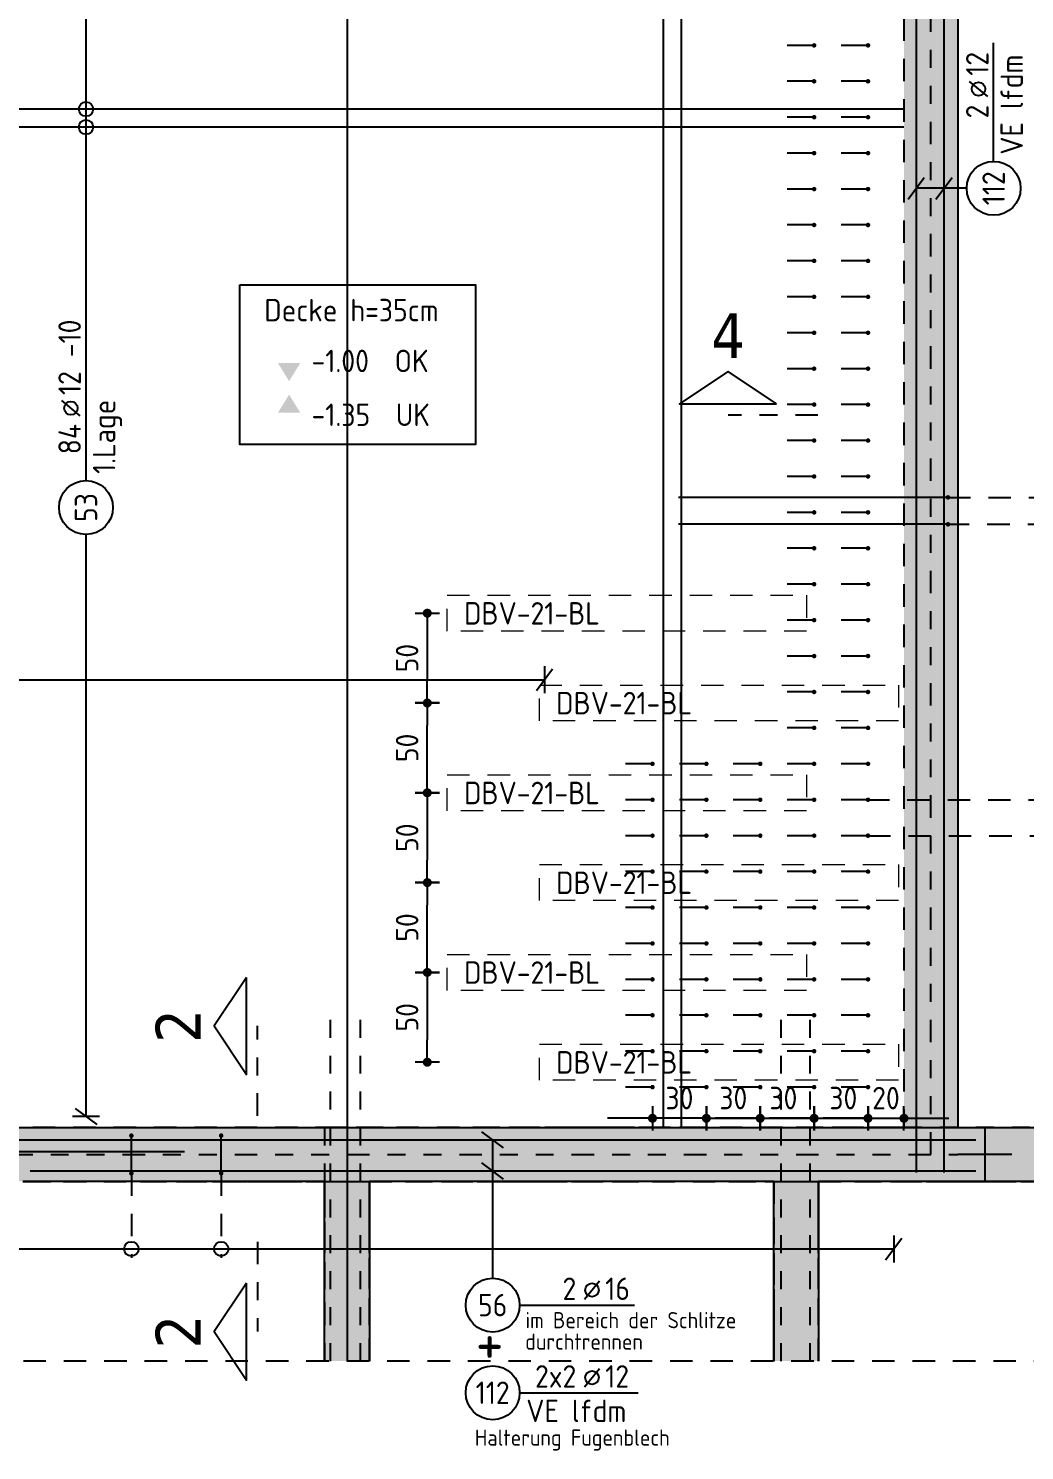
# Model space of a CAD drawing. Extents: x -14 to 117, y -15 to 42.
# Drawn here: x 33.92 to 39.47, y 24.61 to 32.53 of the extents above; entities that cross this region are included whole.
import ezdxf
from ezdxf.enums import TextEntityAlignment as Align

# ---------------------------------------------------------------- set-up
doc = ezdxf.new("R2010")
doc.units = 0
doc.header["$LTSCALE"] = 0.5
for name, pattern in [('AUSGEZOGEN', [1000.01, 1000, 0.01]), ('DIVIDE2', [0.625, 0.25, -0.125, 0, -0.125, 0, -0.125]), ('DOT', [0.175, 0.05, -0.125]), ('HIDDEN', [0.375, 0.25, -0.125]), ('HIDDEN2', [0.187, 0.125, -0.062]), ('PUNKT', [0.175, 0.05, -0.125]), ('STRICHPUNKT2', [0.55, 0.25, -0.125, 0.05, -0.125]), ('VERDECKT', [0.375, 0.25, -0.125])]:
    doc.linetypes.add(name, pattern=pattern)
for name, color, linetype in [('1.UG', 7, 'Continuous'), ('ACHSEN', 7, 'Continuous'), ('AFB', 7, 'Continuous'), ('AFU', 7, 'Continuous'), ('BETON', 7, 'Continuous'), ('Brüstung 1.UG', 7, 'Continuous'), ('grau_mittel', 7, 'Continuous'), ('HILFE', 7, 'Continuous'), ('koten', 7, 'Continuous'), ('MASSE', 7, 'Continuous'), ('OBJEKT', 7, 'Continuous'), ('RND', 7, 'Continuous'), ('SCHNITTE', 7, 'Continuous'), ('TEXT', 7, 'Continuous'), ('TWP_Auflager_Schraff', 7, 'Continuous'), ('VERDECKT', 7, 'Continuous')]:
    doc.layers.add(name, color=color, linetype=linetype)
doc.styles.add('helv', font='tahoma.ttf')
doc.styles.add('txt', font='isocp.shx')
doc.linetypes.add('AFU_50K', pattern='A,0.15,["/",Standard,S=0.2,R=0,X=-0.01,Y=-0.1],0.07,["/",Standard,S=0.2,R=0,X=-0.01,Y=-0.1],0.15', length=0.37)
doc.linetypes.add('AFU_50M', pattern='A,0.45,["/",Standard,S=0.2,R=0,X=-0.01,Y=-0.1],0.07,["/",Standard,S=0.2,R=0,X=-0.01,Y=-0.1],0.45', length=0.97)
doc.dimstyles.new('DOT_I', dxfattribs={"dimscale": 0.5, "dimtxt": 0.25, "dimasz": 0.25, "dimexe": 0.1, "dimexo": 0.3, "dimgap": 0.1, "dimtad": 1, "dimdec": 3, "dimzin": 3, "dimtxsty": 'txt', "dimblk": 'DOT', "dimblk1": 'DOT', "dimblk2": 'DOT', "dimsah": 1, "dimcen": 0.1, "dimse1": 1, "dimse2": 1, "dimazin": 0, "dimtfac": 1, "dimtdec": 4, "dimtix": 1, "dimtmove": 2, "dimatfit": 3, "dimfxl": 0, "dimtvp": 1, "dimtolj": 1, "dimtzin": 0, "dimarcsym": 0})
pattern_1 = [(0, (-75.490723, 408.804964), (0.025, 0.05), [0, -0.05])]

# ---------------------------------------------------------------- blocks, each defined once
blk = doc.blocks.new('okrd_o')
at = {"layer": 'koten', "color": 7, "linetype": 'Continuous'}
blk.add_solid([(-0.125, 0.202), (0.125, 0.202), (0, 0)], dxfattribs=at)
at = {"layer": 'koten', "style": 'txt'}
blk.add_attdef('OKRD', (0.25, 0.1), '', height=0.25, dxfattribs=at)
blk = doc.blocks.new('okrd_u')
at = {"layer": 'koten', "color": 7, "linetype": 'Continuous'}
blk.add_solid([(-0.125, -0.202), (0.125, -0.202), (0, 0)], dxfattribs=at)
at = {"layer": 'koten', "style": 'txt'}
blk.add_attdef('OKRD', (0.25, -0.35), '', height=0.25, dxfattribs=at)
blk = doc.blocks.new('lei_gre')
at = {"layer": 'RND', "color": 7, "linetype": 'Continuous'}
for p, q in [((-0.09, -0.12), (0.09, 0.12)), ((0, 0.15), (0, -0.15))]:
    blk.add_line(p, q, dxfattribs=at)
blk = doc.blocks.new('RND_LEI')
at = {"layer": 'RND', "color": 7, "linetype": 'Continuous'}
blk.add_line((1.022, 0.066), (1.19, 0.27), dxfattribs=at)
for centre, radius in [((0, 0), 0.3), ((1.106, 0.168), 0.075)]:
    blk.add_circle(centre, radius, dxfattribs=at)
at = {"layer": 'RND', "color": 7, "linetype": 'Continuous', "style": 'txt'}
blk.add_attdef('ANZ', text='', height=0.25, dxfattribs=at).set_placement((0.931, 0.057), align=Align.RIGHT)
for tag, p in [('DUM', (1.253, 0.057)), ('ABSTD', (1.674, 0.057)), ('POSTXT', (0.374, -0.327))]:
    blk.add_attdef(tag, p, '', height=0.25, dxfattribs=at)
blk.add_attdef('POSL', text='', height=0.25, dxfattribs=at).set_placement((0, 0), align=Align.MIDDLE)
blk = doc.blocks.new('DOT')
at = {"layer": 'MASSE', "color": 7, "linetype": 'Continuous'}
for p, q in [((0, 0), (-1, 0)), ((0, 0.54), (0, -0.54))]:
    blk.add_line(p, q, dxfattribs=at)
at = {"layer": 'MASSE', "color": 7, "linetype": 'Continuous', "const_width": 0.2}
blk.add_lwpolyline([(-0.1, 0, 1), (0.1, 0, 1)], format="xyb", close=True, dxfattribs=at)
blk = doc.blocks.new('*D58')
at = {"layer": 'Defpoints', "color": 0, "linetype": 'AUSGEZOGEN', "transparency": 16777216}
for p in [(37.3942, 26.4595), (37.3942, 26.4595), (37.6942, 26.4595)]:
    blk.add_point(p, dxfattribs=at)
at = {"layer": 'MASSE', "color": 0, "linetype": 'AUSGEZOGEN', "lineweight": -2, "transparency": 16777216}
for p, q in [((37.2692, 26.4595), (37.1442, 26.4595)), ((37.6942, 26.4595), (37.3942, 26.4595)), ((37.8192, 26.4595), (37.9442, 26.4595))]:
    blk.add_line(p, q, dxfattribs=at)
at = {"layer": 'MASSE', "color": 0, "linetype": 'AUSGEZOGEN', "lineweight": -2, "transparency": 16777216, "xscale": 0.125, "yscale": 0.125, "zscale": 0.125}
blk.add_blockref('DOT', (37.3942, 26.4595), dxfattribs=at)
at = {"layer": 'MASSE', "color": 0, "linetype": 'AUSGEZOGEN', "lineweight": -2, "transparency": 16777216, "xscale": 0.125, "yscale": 0.125, "zscale": 0.125, "rotation": 180}
blk.add_blockref('DOT', (37.6942, 26.4595), dxfattribs=at)
at = {"layer": 'MASSE', "color": 0, "linetype": 'AUSGEZOGEN', "transparency": 16777216, "insert": (37.5442, 26.572), "char_height": 0.125, "attachment_point": 5, "style": 'txt'}
blk.add_mtext('\\A1;30', dxfattribs=at)
blk = doc.blocks.new('*D59')
at = {"layer": 'Defpoints', "color": 0, "linetype": 'AUSGEZOGEN', "transparency": 16777216}
for p in [(37.6942, 26.4595), (37.9942, 26.4595), (37.9942, 26.4595)]:
    blk.add_point(p, dxfattribs=at)
at = {"layer": 'MASSE', "color": 0, "linetype": 'AUSGEZOGEN', "lineweight": -2, "transparency": 16777216}
for p, q in [((37.5692, 26.4595), (37.4442, 26.4595)), ((37.6942, 26.4595), (37.9942, 26.4595)), ((38.1192, 26.4595), (38.2442, 26.4595))]:
    blk.add_line(p, q, dxfattribs=at)
at = {"layer": 'MASSE', "color": 0, "linetype": 'AUSGEZOGEN', "lineweight": -2, "transparency": 16777216, "xscale": 0.125, "yscale": 0.125, "zscale": 0.125}
blk.add_blockref('DOT', (37.6942, 26.4595), dxfattribs=at)
at = {"layer": 'MASSE', "color": 0, "linetype": 'AUSGEZOGEN', "lineweight": -2, "transparency": 16777216, "xscale": 0.125, "yscale": 0.125, "zscale": 0.125, "rotation": 180}
blk.add_blockref('DOT', (37.9942, 26.4595), dxfattribs=at)
at = {"layer": 'MASSE', "color": 0, "linetype": 'AUSGEZOGEN', "transparency": 16777216, "insert": (37.8442, 26.572), "char_height": 0.125, "attachment_point": 5, "style": 'txt'}
blk.add_mtext('\\A1;30', dxfattribs=at)
blk = doc.blocks.new('*D60')
at = {"layer": 'Defpoints', "color": 0, "linetype": 'AUSGEZOGEN', "transparency": 16777216}
for p in [(37.9942, 26.4595), (38.2942, 26.4595), (38.2942, 26.4595)]:
    blk.add_point(p, dxfattribs=at)
at = {"layer": 'MASSE', "color": 0, "linetype": 'AUSGEZOGEN', "lineweight": -2, "transparency": 16777216}
for p, q in [((37.8692, 26.4595), (37.7442, 26.4595)), ((37.9942, 26.4595), (38.2942, 26.4595)), ((38.4192, 26.4595), (38.5442, 26.4595))]:
    blk.add_line(p, q, dxfattribs=at)
at = {"layer": 'MASSE', "color": 0, "linetype": 'AUSGEZOGEN', "lineweight": -2, "transparency": 16777216, "xscale": 0.125, "yscale": 0.125, "zscale": 0.125}
blk.add_blockref('DOT', (37.9942, 26.4595), dxfattribs=at)
at = {"layer": 'MASSE', "color": 0, "linetype": 'AUSGEZOGEN', "lineweight": -2, "transparency": 16777216, "xscale": 0.125, "yscale": 0.125, "zscale": 0.125, "rotation": 180}
blk.add_blockref('DOT', (38.2942, 26.4595), dxfattribs=at)
at = {"layer": 'MASSE', "color": 0, "linetype": 'AUSGEZOGEN', "transparency": 16777216, "insert": (38.1228, 26.572), "char_height": 0.125, "attachment_point": 5, "style": 'txt'}
blk.add_mtext('\\A1;30', dxfattribs=at)
blk = doc.blocks.new('*D61')
at = {"layer": 'Defpoints', "color": 0, "linetype": 'AUSGEZOGEN', "transparency": 16777216}
for p in [(38.2942, 26.4595), (38.5942, 26.4595), (38.5942, 26.4595)]:
    blk.add_point(p, dxfattribs=at)
at = {"layer": 'MASSE', "color": 0, "linetype": 'AUSGEZOGEN', "lineweight": -2, "transparency": 16777216}
for p, q in [((38.1692, 26.4595), (38.0442, 26.4595)), ((38.2942, 26.4595), (38.5942, 26.4595)), ((38.7192, 26.4595), (38.8442, 26.4595))]:
    blk.add_line(p, q, dxfattribs=at)
at = {"layer": 'MASSE', "color": 0, "linetype": 'AUSGEZOGEN', "lineweight": -2, "transparency": 16777216, "xscale": 0.125, "yscale": 0.125, "zscale": 0.125}
blk.add_blockref('DOT', (38.2942, 26.4595), dxfattribs=at)
at = {"layer": 'MASSE', "color": 0, "linetype": 'AUSGEZOGEN', "lineweight": -2, "transparency": 16777216, "xscale": 0.125, "yscale": 0.125, "zscale": 0.125, "rotation": 180}
blk.add_blockref('DOT', (38.5942, 26.4595), dxfattribs=at)
at = {"layer": 'MASSE', "color": 0, "linetype": 'AUSGEZOGEN', "transparency": 16777216, "insert": (38.4566, 26.572), "char_height": 0.125, "attachment_point": 5, "style": 'txt'}
blk.add_mtext('\\A1;30', dxfattribs=at)
blk = doc.blocks.new('*D62')
at = {"layer": 'Defpoints', "color": 0, "linetype": 'AUSGEZOGEN', "transparency": 16777216}
for p in [(38.5942, 26.4595), (38.7942, 26.4595), (38.7942, 26.4595)]:
    blk.add_point(p, dxfattribs=at)
at = {"layer": 'MASSE', "color": 0, "linetype": 'AUSGEZOGEN', "lineweight": -2, "transparency": 16777216}
for p, q in [((38.4692, 26.4595), (38.3442, 26.4595)), ((38.5942, 26.4595), (38.7942, 26.4595)), ((38.9192, 26.4595), (39.0442, 26.4595))]:
    blk.add_line(p, q, dxfattribs=at)
at = {"layer": 'MASSE', "color": 0, "linetype": 'AUSGEZOGEN', "lineweight": -2, "transparency": 16777216, "xscale": 0.125, "yscale": 0.125, "zscale": 0.125}
blk.add_blockref('DOT', (38.5942, 26.4595), dxfattribs=at)
at = {"layer": 'MASSE', "color": 0, "linetype": 'AUSGEZOGEN', "lineweight": -2, "transparency": 16777216, "xscale": 0.125, "yscale": 0.125, "zscale": 0.125, "rotation": 180}
blk.add_blockref('DOT', (38.7942, 26.4595), dxfattribs=at)
at = {"layer": 'MASSE', "color": 0, "linetype": 'AUSGEZOGEN', "transparency": 16777216, "insert": (38.6942, 26.572), "char_height": 0.125, "attachment_point": 5, "style": 'txt'}
blk.add_mtext('\\A1;20', dxfattribs=at)
blk = doc.blocks.new('SCHN-1')
at = {"layer": 'SCHNITTE', "color": 5, "linetype": 'Continuous'}
blk.add_lwpolyline([(0.54, 0.125), (0, 0.485), (-0.54, 0.125)], close=True, dxfattribs=at)
at = {"layer": 'SCHNITTE', "color": 6, "linetype": 'Continuous', "style": 'helv'}
blk.add_attdef('SCHN-1', text='', height=0.5, dxfattribs=at).set_placement((0, 0.635), align=Align.CENTER)
blk = doc.blocks.new('*D84')
at = {"layer": 'Defpoints', "color": 0, "linetype": 'AUSGEZOGEN', "transparency": 16777216}
for p in [(36.1407, 28.7718), (36.1407, 28.7718), (36.1407, 28.2718)]:
    blk.add_point(p, dxfattribs=at)
at = {"layer": 'MASSE', "color": 0, "linetype": 'AUSGEZOGEN', "lineweight": -2, "transparency": 16777216}
blk.add_line((36.1407, 28.3968), (36.1407, 28.6468), dxfattribs=at)
at = {"layer": 'MASSE', "color": 0, "linetype": 'AUSGEZOGEN', "lineweight": -2, "transparency": 16777216, "xscale": 0.125, "yscale": 0.125, "zscale": 0.125}
for p, rotation in [((36.1407, 28.7718), 90), ((36.1407, 28.2718), 270)]:
    blk.add_blockref('DOT', p, dxfattribs=dict(at, rotation=rotation))
at = {"layer": 'MASSE', "color": 0, "linetype": 'AUSGEZOGEN', "transparency": 16777216, "insert": (36.0282, 28.5218), "char_height": 0.125, "attachment_point": 5, "rotation": 90, "style": 'txt'}
blk.add_mtext('\\A1;50', dxfattribs=at)
blk = doc.blocks.new('*D85')
at = {"layer": 'Defpoints', "color": 0, "linetype": 'AUSGEZOGEN', "transparency": 16777216}
for p in [(36.1407, 28.2718), (36.1407, 27.7718), (36.1407, 27.7718)]:
    blk.add_point(p, dxfattribs=at)
at = {"layer": 'MASSE', "color": 0, "linetype": 'AUSGEZOGEN', "lineweight": -2, "transparency": 16777216}
blk.add_line((36.1407, 28.1468), (36.1407, 27.8968), dxfattribs=at)
at = {"layer": 'MASSE', "color": 0, "linetype": 'AUSGEZOGEN', "lineweight": -2, "transparency": 16777216, "xscale": 0.125, "yscale": 0.125, "zscale": 0.125}
for p, rotation in [((36.1407, 28.2718), 90), ((36.1407, 27.7718), 270)]:
    blk.add_blockref('DOT', p, dxfattribs=dict(at, rotation=rotation))
at = {"layer": 'MASSE', "color": 0, "linetype": 'AUSGEZOGEN', "transparency": 16777216, "insert": (36.0282, 28.0218), "char_height": 0.125, "attachment_point": 5, "rotation": 90, "style": 'txt'}
blk.add_mtext('\\A1;50', dxfattribs=at)
blk = doc.blocks.new('*D86')
at = {"layer": 'Defpoints', "color": 0, "linetype": 'AUSGEZOGEN', "transparency": 16777216}
for p in [(36.1407, 29.2718), (36.1407, 28.7718), (36.1407, 28.7718)]:
    blk.add_point(p, dxfattribs=at)
at = {"layer": 'MASSE', "color": 0, "linetype": 'AUSGEZOGEN', "lineweight": -2, "transparency": 16777216}
blk.add_line((36.1407, 29.1468), (36.1407, 28.8968), dxfattribs=at)
at = {"layer": 'MASSE', "color": 0, "linetype": 'AUSGEZOGEN', "lineweight": -2, "transparency": 16777216, "xscale": 0.125, "yscale": 0.125, "zscale": 0.125}
for p, rotation in [((36.1407, 29.2718), 90), ((36.1407, 28.7718), 270)]:
    blk.add_blockref('DOT', p, dxfattribs=dict(at, rotation=rotation))
at = {"layer": 'MASSE', "color": 0, "linetype": 'AUSGEZOGEN', "transparency": 16777216, "insert": (36.0282, 29.0218), "char_height": 0.125, "attachment_point": 5, "rotation": 90, "style": 'txt'}
blk.add_mtext('\\A1;50', dxfattribs=at)
blk = doc.blocks.new('*D87')
at = {"layer": 'Defpoints', "color": 0, "linetype": 'AUSGEZOGEN', "transparency": 16777216}
for p in [(36.1407, 27.7718), (36.1407, 27.7718), (36.1407, 27.2718)]:
    blk.add_point(p, dxfattribs=at)
at = {"layer": 'MASSE', "color": 0, "linetype": 'AUSGEZOGEN', "lineweight": -2, "transparency": 16777216}
blk.add_line((36.1407, 27.3968), (36.1407, 27.6468), dxfattribs=at)
at = {"layer": 'MASSE', "color": 0, "linetype": 'AUSGEZOGEN', "lineweight": -2, "transparency": 16777216, "xscale": 0.125, "yscale": 0.125, "zscale": 0.125}
for p, rotation in [((36.1407, 27.7718), 90), ((36.1407, 27.2718), 270)]:
    blk.add_blockref('DOT', p, dxfattribs=dict(at, rotation=rotation))
at = {"layer": 'MASSE', "color": 0, "linetype": 'AUSGEZOGEN', "transparency": 16777216, "insert": (36.0282, 27.5218), "char_height": 0.125, "attachment_point": 5, "rotation": 90, "style": 'txt'}
blk.add_mtext('\\A1;50', dxfattribs=at)
blk = doc.blocks.new('*D88')
at = {"layer": 'Defpoints', "color": 0, "linetype": 'AUSGEZOGEN', "transparency": 16777216}
for p in [(36.1407, 27.2718), (36.1407, 26.7718), (36.1407, 26.7718)]:
    blk.add_point(p, dxfattribs=at)
at = {"layer": 'MASSE', "color": 0, "linetype": 'AUSGEZOGEN', "lineweight": -2, "transparency": 16777216}
blk.add_line((36.1407, 27.1468), (36.1407, 26.8968), dxfattribs=at)
at = {"layer": 'MASSE', "color": 0, "linetype": 'AUSGEZOGEN', "lineweight": -2, "transparency": 16777216, "xscale": 0.125, "yscale": 0.125, "zscale": 0.125}
for p, rotation in [((36.1407, 27.2718), 90), ((36.1407, 26.7718), 270)]:
    blk.add_blockref('DOT', p, dxfattribs=dict(at, rotation=rotation))
at = {"layer": 'MASSE', "color": 0, "linetype": 'AUSGEZOGEN', "transparency": 16777216, "insert": (36.0282, 27.0218), "char_height": 0.125, "attachment_point": 5, "rotation": 90, "style": 'txt'}
blk.add_mtext('\\A1;50', dxfattribs=at)

msp = doc.modelspace()

# ---------------------------------------------------------------- hatches: boundary and pattern name
at = {"layer": '1.UG', "linetype": 'DOT'}
h = msp.add_hatch(dxfattribs=at)
h.set_pattern_fill('DOTS', scale=0.8, double=1)
h.set_pattern_definition(pattern_1)
h.paths.add_polyline_path([(13.3442, 26.4081), (13.0442, 26.4081), (13.0442, 26.1081), (13.3442, 26.1081)])
h.paths.add_polyline_path([(20.5442, 26.1081), (20.8442, 26.1081), (20.8442, 26.4081), (20.5442, 26.4081)])
h.paths.add_polyline_path([(28.3442, 26.4081), (28.0442, 26.4081), (28.0442, 26.1081), (28.3442, 26.1081)])
h.paths.add_polyline_path([(9.3192, 25.1081), (9.5692, 25.1081), (9.5692, 26.4081), (3.1692, 26.4081), (3.1692, 25.1081), (3.3292, 25.1081), (3.3292, 26.1081), (6.8192, 26.1081), (6.8192, 25.1081), (7.0692, 25.1081), (7.0692, 26.1081), (9.3192, 26.1081)])
h.paths.add_polyline_path([(41.7942, 25.1081), (42.0942, 25.1081), (42.0942, 26.4081), (35.5692, 26.4081), (35.5692, 25.1081), (35.8192, 25.1081), (35.8192, 26.1081), (38.0692, 26.1081), (38.0692, 25.1081), (38.3192, 25.1081), (38.3192, 26.1081), (41.7942, 26.1081)])
at = {"layer": 'Brüstung 1.UG', "linetype": 'DOT'}
h = msp.add_hatch(dxfattribs=at)
h.set_pattern_fill('DOTS', color=102, scale=0.8, double=1)
h.set_pattern_definition(pattern_1)
h.paths.add_polyline_path([(13.0442, 26.1081), (13.0442, 26.4081), (9.5692, 26.4081), (9.5692, 26.1081)])
h.paths.add_polyline_path([(20.5442, 26.1081), (20.5442, 26.4081), (13.3442, 26.4081), (13.3442, 26.1081)])
h.paths.add_polyline_path([(28.0442, 26.1081), (28.0442, 26.4081), (20.8442, 26.4081), (20.8442, 26.1081)])
h.paths.add_polyline_path([(35.5692, 26.1081), (35.5692, 26.4081), (28.3442, 26.4081), (28.3442, 26.1081)])
at = {"layer": 'grau_mittel'}
h = msp.add_hatch(color=61, dxfattribs=at)
h.paths.add_polyline_path([(8.6342, 35.1331), (8.6342, 34.8331), (9.2942, 34.8331), (9.2942, 31.6231), (9.5942, 31.6231), (9.5942, 34.8331), (11.8542, 34.8331), (11.8542, 27.6931), (12.1042, 27.6931), (12.1042, 34.8331), (12.3442, 34.8331), (12.3442, 35.1331)], flags=17)
h.paths.add_polyline_path([(7.0692, 32.8181), (7.0692, 32.9131), (6.8192, 32.9131), (6.8192, 32.8181)], flags=17)
h.paths.add_polyline_path([(7.0692, 31.6831), (6.8192, 31.6831), (6.8192, 30.3181), (7.0692, 30.3181)], flags=17)
h.paths.add_polyline_path([(7.0692, 28.6131), (6.8192, 28.6131), (6.8192, 28.2181), (7.0692, 28.2181)], flags=17)
h.paths.add_polyline_path([(7.0692, 27.0081), (7.0692, 27.0831), (6.8192, 27.0831), (6.8192, 27.0081)], flags=17)
h.paths.add_polyline_path([(9.5942, 29.3931), (9.2942, 29.3931), (9.2942, 27.6931), (9.5942, 27.6931)], flags=16)
h.paths.add_polyline_path([(9.2942, 29.7931), (9.5942, 29.7931), (9.5942, 30.4881), (9.2942, 30.4881)], flags=16)
h.paths.add_polyline_path([(19.2642, 30.3081), (19.2642, 30.0081), (20.5242, 30.0081), (20.5242, 30.3081)], flags=17)
h.paths.add_polyline_path([(25.5442, 29.7081), (25.5442, 29.6131), (25.8442, 29.6131), (25.8442, 29.7081)], flags=17)
h.paths.add_polyline_path([(25.8442, 28.4781), (25.5442, 28.4781), (25.5442, 28.1681), (24.9692, 28.1681), (24.9692, 27.8681), (25.8442, 27.8681)], flags=17)
h.paths.add_polyline_path([(28.0692, 27.9931), (28.3192, 27.9931), (28.3192, 32.2081), (30.2692, 32.2081), (30.2692, 32.4581), (28.0692, 32.4581)], flags=17)
h.paths.add_polyline_path([(30.5692, 31.7581), (30.8192, 31.7581), (30.8192, 32.4581), (30.4692, 32.4581), (30.4692, 32.2081), (30.5692, 32.2081)], flags=17)
h.paths.add_polyline_path([(25.8442, 36.5531), (25.5942, 36.5531), (25.5942, 35.7331), (25.8442, 35.7331)], flags=17)
h.paths.add_polyline_path([(28.0692, 36.8581), (28.3192, 36.8581), (28.3192, 37.3081), (28.0692, 37.3081)], flags=17)
h.paths.add_polyline_path([(37.1442, 36.5181), (38.7942, 36.5181), (38.7942, 37.9081), (37.1442, 37.9081)], flags=16)
h.paths.add_polyline_path([(38.7942, 35.1331), (38.7942, 36.5181), (37.1442, 36.5181), (37.1442, 35.1331)], flags=16)
h.paths.add_polyline_path([(25.5442, 25.1081), (25.8442, 25.1081), (25.8442, 27.6681), (25.5442, 27.6681), (25.5442, 26.4081), (23.8092, 26.4081), (23.8092, 27.8681), (23.9592, 27.8681), (23.9592, 28.1681), (23.5092, 28.1681), (23.5092, 26.4081), (16.7942, 26.4081), (16.7942, 26.6531), (16.4942, 26.6531), (16.4942, 26.4081), (12.1042, 26.4081), (12.1042, 26.5581), (11.8542, 26.5581), (11.8542, 26.4081), (9.5942, 26.4081), (9.5942, 26.5581), (9.2942, 26.5581), (9.2942, 25.1081), (9.5942, 25.1081), (9.5942, 26.1081), (20.5692, 26.1081), (20.5692, 25.1081), (20.8192, 25.1081), (20.8192, 26.1081), (25.5442, 26.1081)], flags=17)
h.paths.add_polyline_path([(41.7942, 25.1081), (42.0942, 25.1081), (42.0942, 26.4081), (39.0942, 26.4081), (39.0942, 38.2081), (20.9142, 38.2081), (20.9142, 35.1331), (14.3742, 35.1331), (14.3742, 36.7931), (6.3042, 36.7931), (6.3042, 34.1931), (3.0942, 34.1931), (3.0942, 25.1081), (3.3942, 25.1081), (3.3942, 26.1081), (6.8192, 26.1081), (6.8192, 25.1081), (7.0692, 25.1081), (7.0692, 26.4081), (3.3942, 26.4081), (3.3942, 33.8931), (6.8192, 33.8931), (6.8192, 33.5831), (7.0692, 33.5831), (7.0692, 34.8331), (7.7342, 34.8331), (7.7342, 35.1331), (6.6042, 35.1331), (6.6042, 36.4931), (14.0742, 36.4931), (14.0742, 35.1331), (13.7442, 35.1331), (13.7442, 34.8331), (16.4942, 34.8331), (16.4942, 28.6631), (16.7942, 28.6631), (16.7942, 30.0081), (17.2542, 30.0081), (17.2542, 30.3081), (16.7442, 30.3081), (16.7442, 34.8331), (23.0442, 34.8331), (23.0442, 30.3081), (22.5342, 30.3081), (22.5342, 30.0081), (23.4892, 30.0081), (23.4892, 30.3081), (23.2942, 30.3081), (23.2942, 34.8331), (25.5942, 34.8331), (25.5942, 30.3081), (24.4992, 30.3081), (24.4992, 30.0081), (25.5442, 30.0081), (25.5442, 29.9081), (25.8442, 29.9081), (25.8442, 35.1331), (21.2142, 35.1331), (21.2142, 37.9081), (25.5942, 37.9081), (25.5942, 37.6881), (25.8442, 37.6881), (25.8442, 37.9081), (36.8442, 37.9081), (36.8442, 35.1331), (28.3192, 35.1331), (28.3192, 35.7231), (28.0692, 35.7231), (28.0692, 34.8331), (30.5692, 34.8331), (30.5692, 34.6481), (30.8192, 34.6481), (30.8192, 34.8331), (38.7942, 34.8331), (38.7942, 26.4081), (30.8192, 26.4081), (30.8192, 31.5581), (30.5692, 31.5581), (30.5692, 26.4081), (28.3192, 26.4081), (28.3192, 26.8581), (28.0692, 26.8581), (28.0692, 25.1081), (28.3192, 25.1081), (28.3192, 26.1081), (29.9992, 26.1081), (29.9992, 26.2081), (30.1992, 26.2081), (30.1992, 26.1081), (33.6892, 26.1081), (33.6892, 26.2081), (33.8892, 26.2081), (33.8892, 26.1081), (35.5692, 26.1081), (35.5692, 25.1081), (35.8192, 25.1081), (35.8192, 26.1081), (38.0692, 26.1081), (38.0692, 25.1081), (38.3192, 25.1081), (38.3192, 26.1081), (41.7942, 26.1081)])

# ---------------------------------------------------------------- linework, layer by layer
at = {"layer": '1.UG', "color": 7, "linetype": 'PUNKT', "lineweight": -2}
for points in [[(42.0942, 25.1081), (42.0942, 26.4081), (35.5692, 26.4081), (35.5692, 25.1081)], [(35.8192, 25.1081), (35.8192, 26.1081), (38.0692, 26.1081), (38.0692, 25.1081)], [(38.3192, 25.1081), (38.3192, 26.1081), (41.7942, 26.1081), (41.7942, 25.1081)]]:
    msp.add_lwpolyline(points, dxfattribs=at)
at = {"layer": 'ACHSEN', "color": 140, "linetype": 'AUSGEZOGEN'}
for p, q in [((35.6942, 40.2083), (35.6942, 25.1081)), ((1.3942, 26.4081), (43.8442, 26.4081))]:
    msp.add_line(p, q, dxfattribs=at)
at = {"layer": 'AFB', "color": 1, "linetype": 'DIVIDE2'}
for p, q in [((38.9442, 26.2581), (38.9442, 38.0581)), ((25.6942, 26.2581), (39.0942, 26.2581))]:
    msp.add_line(p, q, dxfattribs=at)
at = {"layer": 'AFB', "color": 1, "linetype": 'AUSGEZOGEN'}
msp.add_line((39.3942, 26.2581), (39.0942, 26.2581), dxfattribs=at)
at = {"layer": 'AFU', "color": 8, "linetype": 'AFU_50M'}
msp.add_line((39.2442, 26.4081), (39.2442, 26.1081), dxfattribs=at)
at = {"layer": 'AFU', "color": 8, "linetype": 'AFU_50K'}
for p, q in [((35.5692, 26.1081), (35.8192, 26.1081)), ((38.0692, 26.1081), (38.3192, 26.1081))]:
    msp.add_line(p, q, dxfattribs=at)
at = {"layer": 'BETON', "color": 6, "linetype": 'AUSGEZOGEN'}
for p, q in [((39.0942, 38.2081), (39.0942, 26.4081)), ((39.0942, 26.4081), (42.0942, 26.4081)), ((35.5692, 26.1081), (33.8892, 26.1081)), ((35.5692, 25.1081), (35.5692, 26.1081)), ((38.0692, 26.1081), (35.8192, 26.1081)), ((35.8192, 26.1081), (35.8192, 25.1081)), ((38.0692, 25.1081), (38.0692, 26.1081)), ((41.7942, 26.1081), (38.3192, 26.1081)), ((38.3192, 26.1081), (38.3192, 25.1081))]:
    msp.add_line(p, q, dxfattribs=at)
at = {"layer": 'Brüstung 1.UG', "color": 102, "linetype": 'DOT'}
for p, q in [((28.3442, 26.4081), (35.5692, 26.4081)), ((28.3442, 26.1081), (35.5692, 26.1081))]:
    msp.add_line(p, q, dxfattribs=at)
at = {"layer": 'HILFE', "color": 102, "linetype": 'HIDDEN'}
msp.add_line((43.4673, 25.1081), (2.2442, 25.1081), dxfattribs=at)
at = {"layer": 'OBJEKT', "color": 7, "linetype": 'HIDDEN2'}
msp.add_line((25.5442, 26.4081), (39.0942, 26.4081), dxfattribs=at)
at = {"layer": 'OBJEKT', "color": 1, "linetype": 'AUSGEZOGEN'}
msp.add_lwpolyline([(35.0972, 31.0999), (36.409, 31.0999), (36.409, 30.2107), (35.0972, 30.2107)], close=True, dxfattribs=at)
at = {"layer": 'RND', "color": 7, "linetype": 'AUSGEZOGEN'}
for p, q in [((34.2406, 34.7862), (34.2406, 30.0101)), ((39.2935, 31.7874), (39.2935, 32.4474)), ((34.2406, 29.7101), (34.2406, 26.4695)), ((32.8895, 28.9013), (36.7931, 28.9013)), ((30.9858, 25.7323), (38.7372, 25.7323)), ((36.6547, 25.4195), (37.2947, 25.4195)), ((36.6547, 24.9315), (37.3147, 24.9315))]:
    msp.add_line(p, q, dxfattribs=at)
at = {"layer": 'RND', "color": 102, "linetype": 'AUSGEZOGEN'}
for p, q in [((39.1435, 31.6374), (38.8624, 31.6374)), ((36.5047, 25.5695), (36.5047, 26.3395))]:
    msp.add_line(p, q, dxfattribs=at)
at = {"layer": 'RND', "color": 102, "linetype": 'VERDECKT'}
for p, q in [((39.0392, 29.9166), (40.6434, 29.9166)), ((39.033, 29.7666), (40.6434, 29.7666)), ((38.588, 28.2331), (41.0207, 28.2331)), ((38.5942, 28.0331), (41.0207, 28.0331)), ((34.4934, 26.1531), (34.4934, 25.6823)), ((34.9934, 26.1531), (34.9934, 25.6823))]:
    msp.add_line(p, q, dxfattribs=at)
at = {"layer": 'RND', "color": 1, "linetype": 'AUSGEZOGEN'}
for points in [[(38.8624, 38.1581), (38.8624, 26.1581)], [(39.0171, 38.1581), (39.0171, 26.1581)], [(37.4544, 34.8081), (37.4544, 26.4081)], [(37.5544, 34.8081), (37.5544, 26.4081)], [(38.2942, 32.4331), (38.1442, 32.4331)], [(38.5942, 32.4331), (38.4442, 32.4331)], [(38.2942, 32.2331), (38.1442, 32.2331)], [(38.5942, 32.2331), (38.4442, 32.2331)], [(38.7942, 32.0784), (31.7942, 32.0784)], [(38.2942, 32.0331), (38.1442, 32.0331)], [(38.5942, 32.0331), (38.4442, 32.0331)], [(38.7942, 31.9784), (31.7942, 31.9784)], [(38.2942, 31.8331), (38.1442, 31.8331)], [(38.5942, 31.8331), (38.4442, 31.8331)], [(38.2942, 31.6331), (38.1442, 31.6331)], [(38.5942, 31.6331), (38.4442, 31.6331)], [(38.2942, 31.4331), (38.1442, 31.4331)], [(38.5942, 31.4331), (38.4442, 31.4331)], [(38.2942, 31.2331), (38.1442, 31.2331)], [(38.5942, 31.2331), (38.4442, 31.2331)], [(38.2942, 31.0331), (38.1442, 31.0331)], [(38.5942, 31.0331), (38.4442, 31.0331)], [(38.2942, 30.8331), (38.1442, 30.8331)], [(38.5942, 30.8331), (38.4442, 30.8331)], [(38.2942, 30.6331), (38.1442, 30.6331)], [(38.5942, 30.6331), (38.4442, 30.6331)], [(38.2942, 30.4331), (38.1442, 30.4331)], [(38.5942, 30.4331), (38.4442, 30.4331)], [(38.2942, 30.2331), (38.1442, 30.2331)], [(38.5942, 30.2331), (38.4442, 30.2331)], [(38.2942, 30.0331), (38.1442, 30.0331)], [(38.5942, 30.0331), (38.4442, 30.0331)], [(39.0392, 29.9166), (37.5392, 29.9166)], [(38.2942, 29.8331), (38.1442, 29.8331)], [(38.5942, 29.8331), (38.4442, 29.8331)], [(39.0392, 29.7666), (37.5392, 29.7666)], [(38.2942, 29.6331), (38.1442, 29.6331)], [(38.5942, 29.6331), (38.4442, 29.6331)], [(38.2942, 29.4331), (38.1442, 29.4331)], [(38.5942, 29.4331), (38.4442, 29.4331)], [(38.2942, 29.2331), (38.1442, 29.2331)], [(38.5942, 29.2331), (38.4442, 29.2331)], [(38.2942, 29.0331), (38.1442, 29.0331)], [(38.5942, 29.0331), (38.4442, 29.0331)], [(38.2942, 28.8331), (38.1442, 28.8331)], [(38.5942, 28.8331), (38.4442, 28.8331)], [(38.2942, 28.6331), (38.1442, 28.6331)], [(38.5942, 28.6331), (38.4442, 28.6331)], [(37.3942, 28.4331), (37.2442, 28.4331)], [(37.6942, 28.4331), (37.5442, 28.4331)], [(37.9942, 28.4331), (37.8442, 28.4331)], [(38.2942, 28.4331), (38.1442, 28.4331)], [(38.5942, 28.4331), (38.4442, 28.4331)], [(37.3942, 28.2331), (37.2442, 28.2331)], [(37.6942, 28.2331), (37.5442, 28.2331)], [(37.9942, 28.2331), (37.8442, 28.2331)], [(38.2942, 28.2331), (38.1442, 28.2331)], [(38.5942, 28.2331), (38.4442, 28.2331)], [(37.3942, 28.0331), (37.2442, 28.0331)], [(37.6942, 28.0331), (37.5442, 28.0331)], [(37.9942, 28.0331), (37.8442, 28.0331)], [(38.2942, 28.0331), (38.1442, 28.0331)], [(38.5942, 28.0331), (38.4442, 28.0331)], [(37.3942, 27.8331), (37.2442, 27.8331)], [(37.6942, 27.8331), (37.5442, 27.8331)], [(37.9942, 27.8331), (37.8442, 27.8331)], [(38.2942, 27.8331), (38.1442, 27.8331)], [(38.5942, 27.8331), (38.4442, 27.8331)], [(37.3942, 27.6331), (37.2442, 27.6331)], [(37.6942, 27.6331), (37.5442, 27.6331)], [(37.9942, 27.6331), (37.8442, 27.6331)], [(38.2942, 27.6331), (38.1442, 27.6331)], [(38.5942, 27.6331), (38.4442, 27.6331)], [(37.3942, 27.4331), (37.2442, 27.4331)], [(37.6942, 27.4331), (37.5442, 27.4331)], [(37.9942, 27.4331), (37.8442, 27.4331)], [(38.2942, 27.4331), (38.1442, 27.4331)], [(38.5942, 27.4331), (38.4442, 27.4331)], [(37.3942, 27.2331), (37.2442, 27.2331)], [(37.6942, 27.2331), (37.5442, 27.2331)], [(37.9942, 27.2331), (37.8442, 27.2331)], [(38.2942, 27.2331), (38.1442, 27.2331)], [(38.5942, 27.2331), (38.4442, 27.2331)], [(37.3942, 27.0331), (37.2442, 27.0331)], [(37.6942, 27.0331), (37.5442, 27.0331)], [(37.9942, 27.0331), (37.8442, 27.0331)], [(38.2942, 27.0331), (38.1442, 27.0331)], [(38.5942, 27.0331), (38.4442, 27.0331)], [(37.3942, 26.8331), (37.2442, 26.8331)], [(37.6942, 26.8331), (37.5442, 26.8331)], [(37.9942, 26.8331), (37.8442, 26.8331)], [(38.2942, 26.8331), (38.1442, 26.8331)], [(38.5942, 26.8331), (38.4442, 26.8331)], [(37.3942, 26.6331), (37.2442, 26.6331)], [(37.6942, 26.6331), (37.5442, 26.6331)], [(37.9942, 26.6331), (37.8442, 26.6331)], [(38.2942, 26.6331), (38.1442, 26.6331)], [(38.5942, 26.6331), (38.4442, 26.6331)], [(25.5942, 26.3395), (39.1942, 26.3395)], [(34.4934, 26.1531), (34.4934, 26.3631)], [(34.9934, 26.1531), (34.9934, 26.3631)], [(32.7892, 26.275), (34.7892, 26.275)], [(33.9292, 26.1664), (39.1942, 26.1664)]]:
    msp.add_lwpolyline(points, dxfattribs=at)
at = {"layer": 'RND', "color": 7, "linetype": 'AUSGEZOGEN', "const_width": 0.0125}
for points in [[(38.3005, 32.4331, 1), (38.288, 32.4331, 1)], [(38.6005, 32.4331, 1), (38.588, 32.4331, 1)], [(38.3005, 32.2331, 1), (38.288, 32.2331, 1)], [(38.6005, 32.2331, 1), (38.588, 32.2331, 1)], [(38.3005, 32.0331, 1), (38.288, 32.0331, 1)], [(38.6005, 32.0331, 1), (38.588, 32.0331, 1)], [(38.3005, 31.8331, 1), (38.288, 31.8331, 1)], [(38.6005, 31.8331, 1), (38.588, 31.8331, 1)], [(38.3005, 31.6331, 1), (38.288, 31.6331, 1)], [(38.6005, 31.6331, 1), (38.588, 31.6331, 1)], [(38.3005, 31.4331, 1), (38.288, 31.4331, 1)], [(38.6005, 31.4331, 1), (38.588, 31.4331, 1)], [(38.3005, 31.2331, 1), (38.288, 31.2331, 1)], [(38.6005, 31.2331, 1), (38.588, 31.2331, 1)], [(38.3005, 31.0331, 1), (38.288, 31.0331, 1)], [(38.6005, 31.0331, 1), (38.588, 31.0331, 1)], [(38.3005, 30.8331, 1), (38.288, 30.8331, 1)], [(38.6005, 30.8331, 1), (38.588, 30.8331, 1)], [(38.3005, 30.6331, 1), (38.288, 30.6331, 1)], [(38.6005, 30.6331, 1), (38.588, 30.6331, 1)], [(38.3005, 30.4331, 1), (38.288, 30.4331, 1)], [(38.6005, 30.4331, 1), (38.588, 30.4331, 1)], [(38.3005, 30.2331, 1), (38.288, 30.2331, 1)], [(38.6005, 30.2331, 1), (38.588, 30.2331, 1)], [(38.3005, 30.0331, 1), (38.288, 30.0331, 1)], [(38.6005, 30.0331, 1), (38.588, 30.0331, 1)], [(39.0455, 29.9166, 1), (39.033, 29.9166, 1)], [(38.3005, 29.8331, 1), (38.288, 29.8331, 1)], [(38.6005, 29.8331, 1), (38.588, 29.8331, 1)], [(39.0455, 29.7666, 1), (39.033, 29.7666, 1)], [(38.3005, 29.6331, 1), (38.288, 29.6331, 1)], [(38.6005, 29.6331, 1), (38.588, 29.6331, 1)], [(38.3005, 29.4331, 1), (38.288, 29.4331, 1)], [(38.6005, 29.4331, 1), (38.588, 29.4331, 1)], [(38.3005, 29.2331, 1), (38.288, 29.2331, 1)], [(38.6005, 29.2331, 1), (38.588, 29.2331, 1)], [(38.3005, 29.0331, 1), (38.288, 29.0331, 1)], [(38.6005, 29.0331, 1), (38.588, 29.0331, 1)], [(38.3005, 28.8331, 1), (38.288, 28.8331, 1)], [(38.6005, 28.8331, 1), (38.588, 28.8331, 1)], [(38.3005, 28.6331, 1), (38.288, 28.6331, 1)], [(38.6005, 28.6331, 1), (38.588, 28.6331, 1)], [(37.4005, 28.4331, 1), (37.388, 28.4331, 1)], [(37.7005, 28.4331, 1), (37.688, 28.4331, 1)], [(38.0005, 28.4331, 1), (37.988, 28.4331, 1)], [(38.3005, 28.4331, 1), (38.288, 28.4331, 1)], [(38.6005, 28.4331, 1), (38.588, 28.4331, 1)], [(37.4005, 28.2331, 1), (37.388, 28.2331, 1)], [(37.7005, 28.2331, 1), (37.688, 28.2331, 1)], [(38.0005, 28.2331, 1), (37.988, 28.2331, 1)], [(38.3005, 28.2331, 1), (38.288, 28.2331, 1)], [(38.6005, 28.2331, 1), (38.588, 28.2331, 1)], [(37.4005, 28.0331, 1), (37.388, 28.0331, 1)], [(37.7005, 28.0331, 1), (37.688, 28.0331, 1)], [(38.0005, 28.0331, 1), (37.988, 28.0331, 1)], [(38.3005, 28.0331, 1), (38.288, 28.0331, 1)], [(38.6005, 28.0331, 1), (38.588, 28.0331, 1)], [(37.4005, 27.8331, 1), (37.388, 27.8331, 1)], [(37.7005, 27.8331, 1), (37.688, 27.8331, 1)], [(38.0005, 27.8331, 1), (37.988, 27.8331, 1)], [(38.3005, 27.8331, 1), (38.288, 27.8331, 1)], [(38.6005, 27.8331, 1), (38.588, 27.8331, 1)], [(37.4005, 27.6331, 1), (37.388, 27.6331, 1)], [(37.7005, 27.6331, 1), (37.688, 27.6331, 1)], [(38.0005, 27.6331, 1), (37.988, 27.6331, 1)], [(38.3005, 27.6331, 1), (38.288, 27.6331, 1)], [(38.6005, 27.6331, 1), (38.588, 27.6331, 1)], [(37.4005, 27.4331, 1), (37.388, 27.4331, 1)], [(37.7005, 27.4331, 1), (37.688, 27.4331, 1)], [(38.0005, 27.4331, 1), (37.988, 27.4331, 1)], [(38.3005, 27.4331, 1), (38.288, 27.4331, 1)], [(38.6005, 27.4331, 1), (38.588, 27.4331, 1)], [(37.4005, 27.2331, 1), (37.388, 27.2331, 1)], [(37.7005, 27.2331, 1), (37.688, 27.2331, 1)], [(38.0005, 27.2331, 1), (37.988, 27.2331, 1)], [(38.3005, 27.2331, 1), (38.288, 27.2331, 1)], [(38.6005, 27.2331, 1), (38.588, 27.2331, 1)], [(37.4005, 27.0331, 1), (37.388, 27.0331, 1)], [(37.7005, 27.0331, 1), (37.688, 27.0331, 1)], [(38.0005, 27.0331, 1), (37.988, 27.0331, 1)], [(38.3005, 27.0331, 1), (38.288, 27.0331, 1)], [(38.6005, 27.0331, 1), (38.588, 27.0331, 1)], [(37.4005, 26.8331, 1), (37.388, 26.8331, 1)], [(37.7005, 26.8331, 1), (37.688, 26.8331, 1)], [(38.0005, 26.8331, 1), (37.988, 26.8331, 1)], [(38.3005, 26.8331, 1), (38.288, 26.8331, 1)], [(38.6005, 26.8331, 1), (38.588, 26.8331, 1)], [(37.4005, 26.6331, 1), (37.388, 26.6331, 1)], [(37.7005, 26.6331, 1), (37.688, 26.6331, 1)], [(38.0005, 26.6331, 1), (37.988, 26.6331, 1)], [(38.3005, 26.6331, 1), (38.288, 26.6331, 1)], [(38.6005, 26.6331, 1), (38.588, 26.6331, 1)], [(34.4871, 26.3631, 1), (34.4996, 26.3631, 1)], [(34.9871, 26.3631, 1), (34.9996, 26.3631, 1)], [(34.4871, 26.1531, 1), (34.4996, 26.1531, 1)], [(34.9871, 26.1531, 1), (34.9996, 26.1531, 1)]]:
    msp.add_lwpolyline(points, format="xyb", close=True, dxfattribs=at)
at = {"layer": 'RND', "color": 1, "linetype": 'HIDDEN2'}
for points in [[(35.6017, 25.1081), (35.6017, 27.0081)], [(35.7681, 25.1081), (35.7681, 27.0081)], [(38.1111, 25.1081), (38.1111, 27.0081)], [(38.2714, 25.1081), (38.2714, 27.0081)]]:
    msp.add_lwpolyline(points, dxfattribs=at)
at = {"layer": 'RND', "color": 7, "linetype": 'AUSGEZOGEN'}
for centre in [(34.2406, 32.0784), (34.2406, 31.9784), (34.4934, 25.7323), (34.9934, 25.7323)]:
    msp.add_circle(centre, 0.04, dxfattribs=at)
at = {"layer": 'SCHNITTE', "color": 5, "linetype": 'STRICHPUNKT2'}
for p, q in [((38.3156, 30.3745), (37.8156, 30.3745)), ((35.1961, 26.4737), (35.1961, 26.9737)), ((35.1961, 25.7719), (35.1961, 25.2719))]:
    msp.add_line(p, q, dxfattribs=at)
at = {"layer": 'TWP_Auflager_Schraff', "color": 171, "linetype": 'HIDDEN', "lineweight": 0}
for points in [[(38.2516, 29.3718), (38.2516, 29.1718), (36.2516, 29.1718), (36.2516, 29.3718)], [(38.7646, 28.8718), (38.7646, 28.6718), (36.7646, 28.6718), (36.7646, 28.8718)], [(38.2516, 28.3718), (38.2516, 28.1718), (36.2516, 28.1718), (36.2516, 28.3718)], [(38.7646, 27.8718), (38.7646, 27.6718), (36.7646, 27.6718), (36.7646, 27.8718)], [(38.2516, 27.3718), (38.2516, 27.1718), (36.2516, 27.1718), (36.2516, 27.3718)], [(38.7646, 26.8718), (38.7646, 26.6718), (36.7646, 26.6718), (36.7646, 26.8718)]]:
    msp.add_lwpolyline(points, close=True, dxfattribs=at)
at = {"layer": 'VERDECKT', "color": 7, "linetype": 'VERDECKT', "lineweight": -2}
for p, q in [((39.0942, 38.2081), (39.0942, 26.4081)), ((38.7942, 34.8331), (38.7942, 26.4081)), ((38.7942, 26.4081), (30.8192, 26.4081)), ((39.0942, 26.4081), (42.0942, 26.4081)), ((33.8892, 26.1081), (35.5692, 26.1081)), ((35.5692, 26.1081), (35.5692, 25.1081)), ((35.8192, 25.1081), (35.8192, 26.1081)), ((35.8192, 26.1081), (38.0692, 26.1081)), ((38.0692, 26.1081), (38.0692, 25.1081)), ((38.3192, 25.1081), (38.3192, 26.1081)), ((38.3192, 26.1081), (41.7942, 26.1081))]:
    msp.add_line(p, q, dxfattribs=at)

# ---------------------------------------------------------------- block references
at = {"layer": 'koten', "color": 6, "linetype": 'AUSGEZOGEN', "xscale": 0.5, "yscale": 0.5, "zscale": 0.5}
for name, p, values in [('okrd_o', (35.3714, 30.5637), {'OKRD': '-1.00  OK'}), ('okrd_u', (35.3714, 30.4887), {'OKRD': '-1.35  UK'})]:
    msp.add_blockref(name, p, dxfattribs=at).add_auto_attribs(values)
at = {"layer": 'RND', "color": 7, "linetype": 'AUSGEZOGEN', "xscale": 0.5, "yscale": 0.5, "zscale": 0.5, "rotation": 90}
for p, values in [((39.2935, 31.6374), {'POSL': '112', 'DUM': '12', 'ANZ': '2', 'POSTXT': 'VE lfdm'}), ((34.2406, 29.8601), {'POSL': '53', 'DUM': '12', 'ANZ': '84', 'ABSTD': '-10', 'POSTXT': '1.Lage'})]:
    msp.add_blockref('RND_LEI', p, dxfattribs=at).add_auto_attribs(values)
at = {"layer": 'RND', "color": 7, "linetype": 'AUSGEZOGEN', "xscale": 0.5, "yscale": 0.5, "zscale": 0.5}
for p in [(38.8624, 31.6374), (39.0171, 31.6374), (36.7931, 28.9013), (38.7372, 25.7323)]:
    msp.add_blockref('lei_gre', p, dxfattribs=at)
for p, rotation in [((34.2406, 26.4695), 270), ((36.5047, 26.3395), 90), ((36.5047, 26.1664), 90)]:
    msp.add_blockref('lei_gre', p, dxfattribs=dict(at, rotation=rotation))
for p, values in [((36.5047, 25.4195), {'POSL': '56', 'DUM': '16', 'ANZ': '2'}), ((36.5047, 24.9315), {'POSL': '112', 'DUM': '12', 'ANZ': '2x2', 'POSTXT': 'VE lfdm'})]:
    msp.add_blockref('RND_LEI', p, dxfattribs=at).add_auto_attribs(values)
at = {"layer": 'SCHNITTE', "color": 5, "linetype": 'STRICHPUNKT2', "xscale": 0.5, "yscale": 0.5, "zscale": 0.5}
msp.add_blockref('SCHN-1', (37.8156, 30.3745), dxfattribs=at).add_auto_attribs({'SCHN-1': '4'})
at = {"layer": 'SCHNITTE', "color": 5, "linetype": 'STRICHPUNKT2', "xscale": 0.5, "yscale": 0.5, "zscale": 0.5, "rotation": 90}
for p in [(35.1961, 26.9737), (35.1961, 25.2719)]:
    msp.add_blockref('SCHN-1', p, dxfattribs=at).add_auto_attribs({'SCHN-1': '2'})

# ---------------------------------------------------------------- texts
at = {"layer": 'TEXT', "color": 1, "linetype": 'AUSGEZOGEN', "style": 'txt'}
msp.add_text('Decke h=35cm', height=0.125, dxfattribs=at).set_placement((35.2333, 30.8967))
at = {"layer": 'TEXT', "color": 102, "linetype": 'AUSGEZOGEN', "style": 'txt'}
for s, p in [('im Bereich der Schlitze', (36.687, 25.2907)), ('durchtrennen', (36.6855, 25.1711)), ('Halterung Fugenblech', (36.4052, 24.6368))]:
    msp.add_text(s, height=0.09, dxfattribs=at).set_placement(p)
at = {"layer": 'TEXT', "color": 6, "linetype": 'AUSGEZOGEN', "style": 'txt'}
msp.add_text('+', height=0.25, rotation=90, dxfattribs=at).set_placement((36.5864, 25.1099))
at = {"layer": 'TWP_Auflager_Schraff', "color": 171, "linetype": 'HIDDEN', "lineweight": 0, "style": 'txt'}
for p in [(36.3454, 29.2085), (36.8584, 28.7085), (36.3454, 28.2085), (36.8584, 27.7085), (36.3454, 27.2085), (36.8584, 26.7085)]:
    msp.add_text('DBV-21-BL', height=0.125, dxfattribs=at).set_placement(p)

# ---------------------------------------------------------------- dimensions: what is measured, and where the dimension line sits
at = {"layer": 'MASSE', "color": 7, "linetype": 'AUSGEZOGEN'}
for base, p1, p2, picture, middle in [((36.1407, 28.7718), (36.1407, 29.2718), (36.1407, 28.7718), '*D86', (36.0282, 29.0218)), ((36.1407, 28.7718), (36.1407, 28.2718), (36.1407, 28.7718), '*D84', (36.0282, 28.5218)), ((36.1407, 27.7718), (36.1407, 28.2718), (36.1407, 27.7718), '*D85', (36.0282, 28.0218)), ((36.1407, 27.7718), (36.1407, 27.2718), (36.1407, 27.7718), '*D87', (36.0282, 27.5218)), ((36.1407, 26.7718), (36.1407, 27.2718), (36.1407, 26.7718), '*D88', (36.0282, 27.0218))]:
    dim = msp.add_linear_dim(base=base, p1=p1, p2=p2, angle=90, dimstyle='DOT_I', override={"dimdec": 0, "dimlfac": 100}, dxfattribs=at)
    dim.commit()
    dim.dimension.update_dxf_attribs({"geometry": picture, "text_midpoint": middle})
for base, p1, p2, picture, middle in [((37.3942, 26.4595), (37.6942, 26.4595), (37.3942, 26.4595), '*D58', (37.5442, 26.572)), ((37.9942, 26.4595), (37.6942, 26.4595), (37.9942, 26.4595), '*D59', (37.8442, 26.572)), ((38.7942, 26.4595), (38.5942, 26.4595), (38.7942, 26.4595), '*D62', (38.6942, 26.572))]:
    dim = msp.add_linear_dim(base=base, p1=p1, p2=p2, dimstyle='DOT_I', override={"dimdec": 0, "dimlfac": 100}, dxfattribs=at)
    dim.commit()
    dim.dimension.update_dxf_attribs({"geometry": picture, "text_midpoint": middle})
for base, p1, p2, picture, middle in [((38.2942, 26.4595), (37.9942, 26.4595), (38.2942, 26.4595), '*D60', (38.1228, 26.572)), ((38.5942, 26.4595), (38.2942, 26.4595), (38.5942, 26.4595), '*D61', (38.4566, 26.572))]:
    dim = msp.add_linear_dim(base=base, p1=p1, p2=p2, dimstyle='DOT_I', override={"dimdec": 0, "dimlfac": 100}, dxfattribs=at)
    dim.commit()
    dim.dimension.update_dxf_attribs({"geometry": picture, "text_midpoint": middle, "dimtype": 160})

doc.saveas('drawing.dxf')
